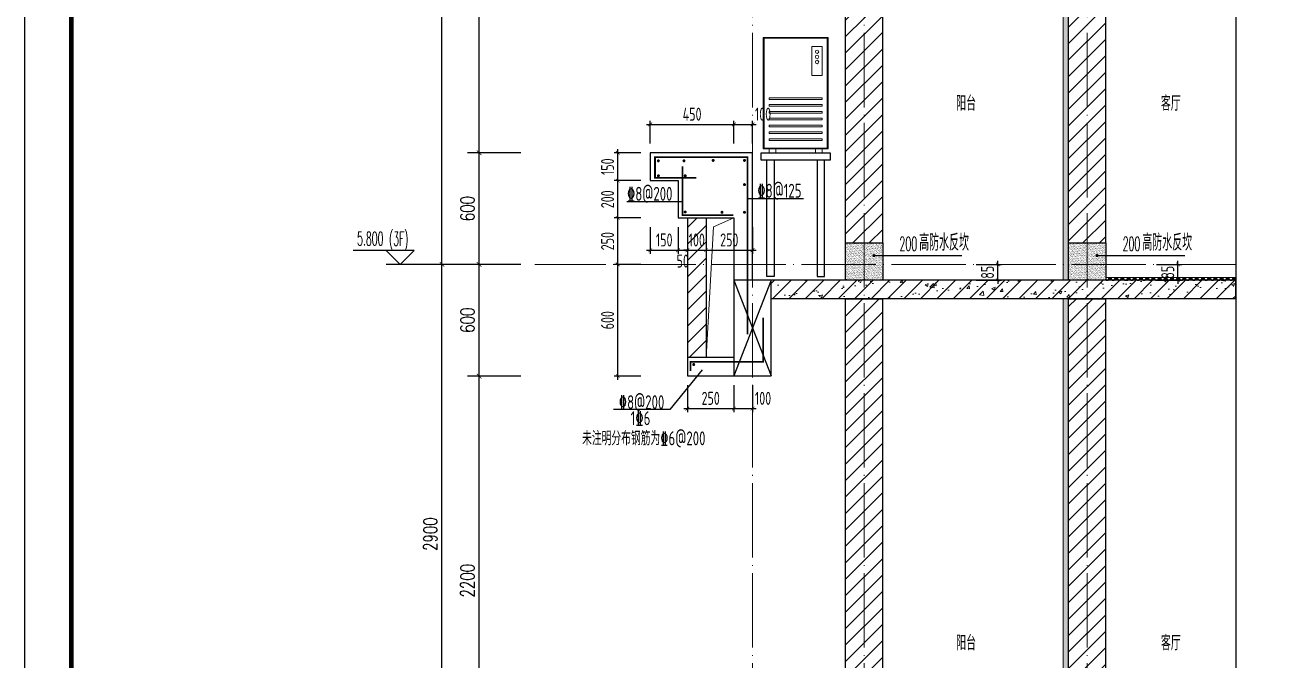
# Model space of a CAD drawing. Extents: x -668857 to 143095, y -247466 to 228182.
# Drawn here: x 36535 to 43226, y 156256 to 159671 of the extents above; entities that cross this region are included whole.
import ezdxf

# ---------------------------------------------------------------- set-up
doc = ezdxf.new("R2010")
doc.units = 0
doc.header["$LTSCALE"] = 1000
doc.linetypes.add('DOTE', pattern=[2.42, 2, -0.2, 0.02, -0.2])
doc.layers.get('0').update_dxf_attribs({"linetype": 'CONTINUOUS'})
doc.layers.get('DEFPOINTS').update_dxf_attribs({"linetype": 'CONTINUOUS'})
for name, color, linetype in [('DIM', 2, 'CONTINUOUS'), ('DIM_ELEV', 3, 'CONTINUOUS'), ('DIM_IDEN', 67, 'CONTINUOUS'), ('DIM_SYMB', 3, 'CONTINUOUS'), ('PUB_DIM', 3, 'CONTINUOUS'), ('PUB_TEXT', 2, 'CONTINUOUS'), ('REIN', 6, 'CONTINUOUS'), ('S-大样-砼线', 7, 'CONTINUOUS'), ('S-引出线', 40, 'CONTINUOUS'), ('TEXT', 2, 'CONTINUOUS'), ('WALL', 5, 'CONTINUOUS'), ('yichutu', 7, 'CONTINUOUS'), ('空调外机', 8, 'CONTINUOUS'), ('立面-看线', 251, 'CONTINUOUS')]:
    doc.layers.add(name, color=color, linetype=linetype)
for name, color, linetype, lineweight in [('DOTE', 19, 'DOTE', 9), ('PUB_HATCH', 8, 'CONTINUOUS', 9), ('图框', 9, 'CONTINUOUS', 18), ('平面-空调室外机', 143, 'CONTINUOUS', 9), ('立面-洞口示意', 152, 'CONTINUOUS', 13)]:
    doc.layers.add(name, color=color, linetype=linetype, lineweight=lineweight)
doc.styles.add('_TCH_DIM', font='SIMPLEX.shx', dxfattribs={"width": 0.7, "bigfont": 'GBCBIG.shx'})
doc.styles.add('_TCH_DIM_T3', font='SIMPLEX', dxfattribs={"width": 0.705882, "bigfont": 'GBCBIG'})
doc.styles.add('DIM_FONT_T3', font='SIMPLEX', dxfattribs={"width": 0.705882, "bigfont": 'GBCBIG'})
doc.styles.add('TSSD_DIMENSION', font='Tssdeng.shx', dxfattribs={"width": 0.7, "bigfont": 'tssdchn.shx'})
doc.styles.add('TSSD_REIN', font='tssdeng.shx', dxfattribs={"width": 0.7, "height": 300, "bigfont": 'tssdchn.shx'})
doc.dimstyles.new('_TCH_ARCH&&25', dxfattribs={"dimtxt": 74.375, "dimasz": 25, "dimexe": 62.5, "dimexo": 75, "dimgap": 25, "dimtad": 1, "dimdec": 0, "dimzin": 0, "dimdsep": 46, "dimtxsty": '_TCH_DIM_T3', "dimblk": 'ARCHTICK', "dimcen": 0.09, "dimclrt": 7, "dimazin": 0, "dimtfac": 1, "dimtdec": 0, "dimtix": 1, "dimtmove": 2, "dimatfit": 3, "dimldrblk": 'ARCHTICK', "dimfxl": 0, "dimtolj": 1, "dimtzin": 0, "dimarcsym": 0})
doc.dimstyles.new('TSSD_20_20', dxfattribs={"dimtxt": 60, "dimasz": 20, "dimexe": 20, "dimexo": 50, "dimgap": 20, "dimtad": 1, "dimdec": 0, "dimzin": 0, "dimdsep": 46, "dimtxsty": 'TSSD_DIMENSION', "dimblk": 'ARCHTICK', "dimblk1": 'ARCHTICK', "dimblk2": 'ARCHTICK', "dimcen": 0, "dimdle": 20, "dimclrt": 7, "dimadec": 0, "dimazin": 0, "dimtfac": 1, "dimtdec": 0, "dimtix": 1, "dimtmove": 2, "dimatfit": 3, "dimfxl": 0, "dimtolj": 1, "dimtzin": 0, "dimarcsym": 0})
pattern_1 = [(45, (-956095.346, 321071.136), (-44.1941915, 44.1941915), [])]

# ---------------------------------------------------------------- blocks, each defined once
blk = doc.blocks.new('GFDDDDRG')
at = {"layer": '图框'}
blk.add_lwpolyline([(923310, -107437), (923310, -159999), (893610, -159999), (893610, -107437)], close=True, dxfattribs=at)
blk.add_lwpolyline([(923310, -107437), (923310, -159999), (893610, -159999), (893610, -107437)], close=True, dxfattribs=at)
at = {"layer": '图框', "const_width": 50}
blk.add_lwpolyline([(894110, -159499), (922810, -159499), (922810, -108687), (894110, -108687)], close=True, dxfattribs=at)
blk = doc.blocks.new('kongtiao')
for p, q in [((-338.7, 49), (-338.7, -550.8)), ((11, 49), (-338.7, 49)), ((-334.1, 44.4), (-334.1, -546.2)), ((6.4, 44.4), (-334.1, 44.4)), ((6.4, -546.2), (6.4, 44.4)), ((11, -550.8), (11, 49)), ((-76.2, -0.5), (-76.2, -156.5)), ((-21.1, -0.5), (-76.2, -0.5)), ((-21.1, -156.5), (-21.1, -0.5)), ((-76.2, -156.5), (-21.1, -156.5)), ((-338.7, -550.8), (11, -550.8)), ((-334.1, -546.2), (6.4, -546.2)), ((-306.6, -550.8), (-306.6, -571.2)), ((-306.6, -571.2), (-269.8, -571.2)), ((-269.8, -571.2), (-269.8, -550.8)), ((-57.9, -571.2), (-57.9, -550.8)), ((-21.1, -571.2), (-57.9, -571.2)), ((-21.1, -550.8), (-21.1, -571.2))]:
    blk.add_line(p, q)
for points in [[(-306.6, -275.4), (-21.1, -275.4), (-21.1, -284.6), (-306.6, -284.6)], [(-306.6, -312.1), (-21.1, -312.1), (-21.1, -321.3), (-306.6, -321.3)], [(-306.6, -348.8), (-21.1, -348.8), (-21.1, -358), (-306.6, -358)], [(-306.6, -385.6), (-21.1, -385.6), (-21.1, -394.7), (-306.6, -394.7)], [(-306.6, -422.3), (-21.1, -422.3), (-21.1, -431.5), (-306.6, -431.5)], [(-306.6, -459), (-21.1, -459), (-21.1, -468.2), (-306.6, -468.2)], [(-306.6, -495.7), (-21.1, -495.7), (-21.1, -504.9), (-306.6, -504.9)]]:
    blk.add_lwpolyline(points, close=True)
for centre in [(-48.7, -28), (-48.7, -55.6), (-48.7, -83.1)]:
    blk.add_circle(centre, 9.18)
blk = doc.blocks.new('yct-1051-594-26275-14850-25-1002.0')
at = {"layer": 'yichutu', "color": 7}
blk.add_lwpolyline([(0, 0), (0, 14850), (26275, 14850), (26275, 0)], close=True, dxfattribs=at)
blk = doc.blocks.new('_ArchTick')
at = {"color": 0, "linetype": 'ByBlock', "const_width": 0.15}
blk.add_lwpolyline([(-0.5, -0.5), (0.5, 0.5)], dxfattribs=at)
blk = doc.blocks.new('*D2780')
at = {"layer": 'DEFPOINTS', "color": 0}
for p in [(40348, 159135.6), (39898, 158983.3), (40348, 158983.3)]:
    blk.add_point(p, dxfattribs=at)
at = {"layer": 'DIM', "color": 0, "lineweight": -2}
for p, q in [((39878, 159135.6), (40368, 159135.6)), ((39898, 159033.3), (39898, 159155.6)), ((40348, 159033.3), (40348, 159155.6))]:
    blk.add_line(p, q, dxfattribs=at)
at = {"layer": 'DIM', "color": 0, "lineweight": -2, "xscale": 20, "yscale": 20, "zscale": 20, "rotation": 180}
blk.add_blockref('_ArchTick', (39898, 159135.6), dxfattribs=at)
at = {"layer": 'DIM', "color": 0, "lineweight": -2, "xscale": 20, "yscale": 20, "zscale": 20}
blk.add_blockref('_ArchTick', (40348, 159135.6), dxfattribs=at)
at = {"layer": 'DIM', "color": 7, "insert": (40123, 159190.6), "char_height": 70, "attachment_point": 5, "style": 'TSSD_DIMENSION'}
blk.add_mtext('\\A1;450', dxfattribs=at)
blk = doc.blocks.new('*D2781')
at = {"layer": 'DEFPOINTS', "color": 0}
for p in [(40448, 159135.6), (40348, 158983.3), (40448, 158983.3)]:
    blk.add_point(p, dxfattribs=at)
at = {"layer": 'DIM', "color": 0, "lineweight": -2}
for p, q in [((40328, 159135.6), (40468, 159135.6)), ((40348, 159033.3), (40348, 159155.6)), ((40448, 159033.3), (40448, 159155.6))]:
    blk.add_line(p, q, dxfattribs=at)
at = {"layer": 'DIM', "color": 0, "lineweight": -2, "xscale": 20, "yscale": 20, "zscale": 20, "rotation": 180}
blk.add_blockref('_ArchTick', (40348, 159135.6), dxfattribs=at)
at = {"layer": 'DIM', "color": 0, "lineweight": -2, "xscale": 20, "yscale": 20, "zscale": 20}
blk.add_blockref('_ArchTick', (40448, 159135.6), dxfattribs=at)
at = {"layer": 'DIM', "color": 7, "insert": (40504.4, 159190.6), "char_height": 70, "attachment_point": 5, "style": 'TSSD_DIMENSION'}
blk.add_mtext('\\A1;100', dxfattribs=at)
blk = doc.blocks.new('*D2782')
at = {"layer": 'DEFPOINTS', "color": 0}
for p in [(39898, 158633.2), (40048, 158633.2), (40048, 158459.5)]:
    blk.add_point(p, dxfattribs=at)
at = {"layer": 'DIM', "color": 0, "lineweight": -2}
for p, q in [((39898, 158583.2), (39898, 158439.5)), ((40048, 158583.2), (40048, 158439.5)), ((39878, 158459.5), (40068, 158459.5))]:
    blk.add_line(p, q, dxfattribs=at)
at = {"layer": 'DIM', "color": 0, "lineweight": -2, "xscale": 20, "yscale": 20, "zscale": 20, "rotation": 180}
blk.add_blockref('_ArchTick', (39898, 158459.5), dxfattribs=at)
at = {"layer": 'DIM', "color": 0, "lineweight": -2, "xscale": 20, "yscale": 20, "zscale": 20}
blk.add_blockref('_ArchTick', (40048, 158459.5), dxfattribs=at)
at = {"layer": 'DIM', "color": 7, "insert": (39973, 158514.5), "char_height": 70, "attachment_point": 5, "style": 'TSSD_DIMENSION'}
blk.add_mtext('\\A1;150', dxfattribs=at)
blk = doc.blocks.new('*D2783')
at = {"layer": 'DEFPOINTS', "color": 0}
for p in [(40048, 158633.2), (40098, 158633.2), (40098, 158459.5)]:
    blk.add_point(p, dxfattribs=at)
at = {"layer": 'DIM', "color": 0, "lineweight": -2}
for p, q in [((40048, 158583.2), (40048, 158439.5)), ((40098, 158583.2), (40098, 158439.5)), ((40028, 158459.5), (40118, 158459.5))]:
    blk.add_line(p, q, dxfattribs=at)
at = {"layer": 'DIM', "color": 0, "lineweight": -2, "xscale": 20, "yscale": 20, "zscale": 20, "rotation": 180}
blk.add_blockref('_ArchTick', (40048, 158459.5), dxfattribs=at)
at = {"layer": 'DIM', "color": 0, "lineweight": -2, "xscale": 20, "yscale": 20, "zscale": 20}
blk.add_blockref('_ArchTick', (40098, 158459.5), dxfattribs=at)
at = {"layer": 'DIM', "color": 7, "insert": (40073, 158401.2), "char_height": 70, "attachment_point": 5, "style": 'TSSD_DIMENSION'}
blk.add_mtext('\\A1;50', dxfattribs=at)
blk = doc.blocks.new('*D2784')
at = {"layer": 'DEFPOINTS', "color": 0}
for p in [(40098, 158633.2), (40198, 158633.2), (40198, 158459.5)]:
    blk.add_point(p, dxfattribs=at)
at = {"layer": 'DIM', "color": 0, "lineweight": -2}
for p, q in [((40098, 158583.2), (40098, 158439.5)), ((40198, 158583.2), (40198, 158439.5)), ((40098, 158459.5), (40078, 158459.5)), ((40098, 158459.5), (40198, 158459.5)), ((40198, 158459.5), (40218, 158459.5))]:
    blk.add_line(p, q, dxfattribs=at)
at = {"layer": 'DIM', "color": 0, "lineweight": -2, "xscale": 20, "yscale": 20, "zscale": 20}
blk.add_blockref('_ArchTick', (40098, 158459.5), dxfattribs=at)
at = {"layer": 'DIM', "color": 0, "lineweight": -2, "xscale": 20, "yscale": 20, "zscale": 20, "rotation": 180}
blk.add_blockref('_ArchTick', (40198, 158459.5), dxfattribs=at)
at = {"layer": 'DIM', "color": 7, "insert": (40148, 158514.5), "char_height": 70, "attachment_point": 5, "style": 'TSSD_DIMENSION'}
blk.add_mtext('\\A1;100', dxfattribs=at)
blk = doc.blocks.new('*D2785')
at = {"layer": 'DEFPOINTS', "color": 0}
for p in [(40198, 158633.2), (40448, 158633.2), (40448, 158459.5)]:
    blk.add_point(p, dxfattribs=at)
at = {"layer": 'DIM', "color": 0, "lineweight": -2}
for p, q in [((40198, 158583.2), (40198, 158439.5)), ((40448, 158583.2), (40448, 158439.5)), ((40178, 158459.5), (40468, 158459.5))]:
    blk.add_line(p, q, dxfattribs=at)
at = {"layer": 'DIM', "color": 0, "lineweight": -2, "xscale": 20, "yscale": 20, "zscale": 20, "rotation": 180}
blk.add_blockref('_ArchTick', (40198, 158459.5), dxfattribs=at)
at = {"layer": 'DIM', "color": 0, "lineweight": -2, "xscale": 20, "yscale": 20, "zscale": 20}
blk.add_blockref('_ArchTick', (40448, 158459.5), dxfattribs=at)
at = {"layer": 'DIM', "color": 7, "insert": (40323, 158514.5), "char_height": 70, "attachment_point": 5, "style": 'TSSD_DIMENSION'}
blk.add_mtext('\\A1;250', dxfattribs=at)
blk = doc.blocks.new('*D2786')
at = {"layer": 'DEFPOINTS', "color": 0}
for p in [(40098, 157783.2), (40348, 157783.2), (40348, 157608.2)]:
    blk.add_point(p, dxfattribs=at)
at = {"layer": 'DIM', "color": 0, "lineweight": -2}
for p, q in [((40098, 157733.2), (40098, 157588.2)), ((40348, 157733.2), (40348, 157588.2)), ((40078, 157608.2), (40368, 157608.2))]:
    blk.add_line(p, q, dxfattribs=at)
at = {"layer": 'DIM', "color": 0, "lineweight": -2, "xscale": 20, "yscale": 20, "zscale": 20, "rotation": 180}
blk.add_blockref('_ArchTick', (40098, 157608.2), dxfattribs=at)
at = {"layer": 'DIM', "color": 0, "lineweight": -2, "xscale": 20, "yscale": 20, "zscale": 20}
blk.add_blockref('_ArchTick', (40348, 157608.2), dxfattribs=at)
at = {"layer": 'DIM', "color": 7, "insert": (40223, 157663.2), "char_height": 70, "attachment_point": 5, "style": 'TSSD_DIMENSION'}
blk.add_mtext('\\A1;250', dxfattribs=at)
blk = doc.blocks.new('*D2787')
at = {"layer": 'DEFPOINTS', "color": 0}
for p in [(40348, 157783.2), (40448, 157783.2), (40448, 157608.2)]:
    blk.add_point(p, dxfattribs=at)
at = {"layer": 'DIM', "color": 0, "lineweight": -2}
for p, q in [((40348, 157733.2), (40348, 157588.2)), ((40448, 157733.2), (40448, 157588.2)), ((40328, 157608.2), (40468, 157608.2))]:
    blk.add_line(p, q, dxfattribs=at)
at = {"layer": 'DIM', "color": 0, "lineweight": -2, "xscale": 20, "yscale": 20, "zscale": 20, "rotation": 180}
blk.add_blockref('_ArchTick', (40348, 157608.2), dxfattribs=at)
at = {"layer": 'DIM', "color": 0, "lineweight": -2, "xscale": 20, "yscale": 20, "zscale": 20}
blk.add_blockref('_ArchTick', (40448, 157608.2), dxfattribs=at)
at = {"layer": 'DIM', "color": 7, "insert": (40504.5, 157663.2), "char_height": 70, "attachment_point": 5, "style": 'TSSD_DIMENSION'}
blk.add_mtext('\\A1;100', dxfattribs=at)
blk = doc.blocks.new('*D2788')
at = {"layer": 'DEFPOINTS', "color": 0}
for p in [(39723.4, 158983.3), (39898, 158983.3), (39898, 158833.3)]:
    blk.add_point(p, dxfattribs=at)
at = {"layer": 'DIM', "color": 0, "lineweight": -2}
for p, q in [((39848, 158983.3), (39703.4, 158983.3)), ((39723.4, 158813.3), (39723.4, 159003.3)), ((39848, 158833.3), (39703.4, 158833.3))]:
    blk.add_line(p, q, dxfattribs=at)
at = {"layer": 'DIM', "color": 0, "lineweight": -2, "xscale": 20, "yscale": 20, "zscale": 20}
for p, rotation in [((39723.4, 158983.3), 90), ((39723.4, 158833.3), 270)]:
    blk.add_blockref('_ArchTick', p, dxfattribs=dict(at, rotation=rotation))
at = {"layer": 'DIM', "color": 7, "insert": (39668.4, 158908.3), "char_height": 70, "attachment_point": 5, "rotation": 90, "style": 'TSSD_DIMENSION'}
blk.add_mtext('\\A1;150', dxfattribs=at)
blk = doc.blocks.new('*D2789')
at = {"layer": 'DEFPOINTS', "color": 0}
for p in [(39723.4, 158833.3), (39898, 158833.3), (39898, 158633.3)]:
    blk.add_point(p, dxfattribs=at)
at = {"layer": 'DIM', "color": 0, "lineweight": -2}
for p, q in [((39723.4, 158613.3), (39723.4, 158853.3)), ((39848, 158833.3), (39703.4, 158833.3)), ((39848, 158633.3), (39703.4, 158633.3))]:
    blk.add_line(p, q, dxfattribs=at)
at = {"layer": 'DIM', "color": 0, "lineweight": -2, "xscale": 20, "yscale": 20, "zscale": 20}
for p, rotation in [((39723.4, 158833.3), 90), ((39723.4, 158633.3), 270)]:
    blk.add_blockref('_ArchTick', p, dxfattribs=dict(at, rotation=rotation))
at = {"layer": 'DIM', "color": 7, "insert": (39668.4, 158733.3), "char_height": 70, "attachment_point": 5, "rotation": 90, "style": 'TSSD_DIMENSION'}
blk.add_mtext('\\A1;200', dxfattribs=at)
blk = doc.blocks.new('*D2790')
at = {"layer": 'DEFPOINTS', "color": 0}
for p in [(39723.4, 158633.3), (39898, 158633.3), (39898, 158383.2)]:
    blk.add_point(p, dxfattribs=at)
at = {"layer": 'DIM', "color": 0, "lineweight": -2}
for p, q in [((39723.4, 158363.2), (39723.4, 158653.3)), ((39848, 158633.3), (39703.4, 158633.3)), ((39848, 158383.2), (39703.4, 158383.2))]:
    blk.add_line(p, q, dxfattribs=at)
at = {"layer": 'DIM', "color": 0, "lineweight": -2, "xscale": 20, "yscale": 20, "zscale": 20}
for p, rotation in [((39723.4, 158633.3), 90), ((39723.4, 158383.2), 270)]:
    blk.add_blockref('_ArchTick', p, dxfattribs=dict(at, rotation=rotation))
at = {"layer": 'DIM', "color": 7, "insert": (39668.4, 158508.2), "char_height": 70, "attachment_point": 5, "rotation": 90, "style": 'TSSD_DIMENSION'}
blk.add_mtext('\\A1;250', dxfattribs=at)
blk = doc.blocks.new('*D2791')
at = {"layer": 'DEFPOINTS', "color": 0}
for p in [(39723.4, 158383.2), (39898, 158383.2), (39898, 157783.2)]:
    blk.add_point(p, dxfattribs=at)
at = {"layer": 'DIM', "color": 0, "lineweight": -2}
for p, q in [((39848, 158383.2), (39703.4, 158383.2)), ((39723.4, 157763.2), (39723.4, 158403.2)), ((39848, 157783.2), (39703.4, 157783.2))]:
    blk.add_line(p, q, dxfattribs=at)
at = {"layer": 'DIM', "color": 0, "lineweight": -2, "xscale": 20, "yscale": 20, "zscale": 20}
for p, rotation in [((39723.4, 158383.2), 90), ((39723.4, 157783.2), 270)]:
    blk.add_blockref('_ArchTick', p, dxfattribs=dict(at, rotation=rotation))
at = {"layer": 'DIM', "color": 7, "insert": (39668.4, 158083.2), "char_height": 70, "attachment_point": 5, "rotation": 90, "style": 'TSSD_DIMENSION'}
blk.add_mtext('\\A1;600', dxfattribs=at)
blk = doc.blocks.new('*D2798')
at = {"layer": 'DEFPOINTS', "color": 0}
for p in [(41600.7, 158383.2), (41766.6, 158383.2), (41600.7, 158298.2)]:
    blk.add_point(p, dxfattribs=at)
at = {"layer": 'DIM', "color": 0, "lineweight": -2}
for p, q in [((41650.7, 158383.2), (41786.6, 158383.2)), ((41766.6, 158383.2), (41766.6, 158403.2)), ((41766.6, 158298.2), (41766.6, 158383.2)), ((41650.7, 158298.2), (41786.6, 158298.2)), ((41766.6, 158298.2), (41766.6, 158278.2))]:
    blk.add_line(p, q, dxfattribs=at)
at = {"layer": 'DIM', "color": 0, "lineweight": -2, "xscale": 20, "yscale": 20, "zscale": 20}
for p, rotation in [((41766.6, 158383.2), 270), ((41766.6, 158298.2), 90)]:
    blk.add_blockref('_ArchTick', p, dxfattribs=dict(at, rotation=rotation))
at = {"layer": 'DIM', "color": 7, "insert": (41711.6, 158340.7), "char_height": 70, "attachment_point": 5, "rotation": 90, "style": 'TSSD_DIMENSION'}
blk.add_mtext('\\A1;85', dxfattribs=at)
blk = doc.blocks.new('*D2799')
at = {"layer": 'DEFPOINTS', "color": 0}
for p in [(42570, 158383.2), (42735.9, 158383.2), (42570, 158298.2)]:
    blk.add_point(p, dxfattribs=at)
at = {"layer": 'DIM', "color": 0, "lineweight": -2}
for p, q in [((42620, 158383.2), (42755.9, 158383.2)), ((42735.9, 158383.2), (42735.9, 158403.2)), ((42735.9, 158298.2), (42735.9, 158383.2)), ((42620, 158298.2), (42755.9, 158298.2)), ((42735.9, 158298.2), (42735.9, 158278.2))]:
    blk.add_line(p, q, dxfattribs=at)
at = {"layer": 'DIM', "color": 0, "lineweight": -2, "xscale": 20, "yscale": 20, "zscale": 20}
for p, rotation in [((42735.9, 158383.2), 270), ((42735.9, 158298.2), 90)]:
    blk.add_blockref('_ArchTick', p, dxfattribs=dict(at, rotation=rotation))
at = {"layer": 'DIM', "color": 7, "insert": (42680.9, 158340.7), "char_height": 70, "attachment_point": 5, "rotation": 90, "style": 'TSSD_DIMENSION'}
blk.add_mtext('\\A1;85', dxfattribs=at)
blk = doc.blocks.new('*D2850')
at = {"layer": 'DEFPOINTS', "color": 0}
for p in [(38977.8, 157783.2), (39277.8, 157783.2), (39277.8, 155583.2)]:
    blk.add_point(p, dxfattribs=at)
at = {"layer": 'PUB_DIM', "color": 0, "lineweight": -2}
for p, q in [((39202.8, 157783.2), (38915.3, 157783.2)), ((38977.8, 155583.2), (38977.8, 157783.2)), ((39202.8, 155583.2), (38915.3, 155583.2))]:
    blk.add_line(p, q, dxfattribs=at)
at = {"layer": 'PUB_DIM', "color": 0, "lineweight": -2, "xscale": 25, "yscale": 25, "zscale": 25}
for p, rotation in [((38977.8, 157783.2), 90), ((38977.8, 155583.2), 270)]:
    blk.add_blockref('_ArchTick', p, dxfattribs=dict(at, rotation=rotation))
at = {"layer": 'PUB_DIM', "color": 7, "insert": (38915.6, 156683.2), "char_height": 74.38, "attachment_point": 5, "rotation": 90, "style": '_TCH_DIM_T3'}
blk.add_mtext('\\A1;2200', dxfattribs=at)
blk = doc.blocks.new('*D2851')
at = {"layer": 'DEFPOINTS', "color": 0}
for p in [(38977.8, 158383.2), (39277.8, 158383.2), (39277.8, 157783.2)]:
    blk.add_point(p, dxfattribs=at)
at = {"layer": 'PUB_DIM', "color": 0, "lineweight": -2}
for p, q in [((39202.8, 158383.2), (38915.3, 158383.2)), ((38977.8, 157783.2), (38977.8, 158383.2)), ((39202.8, 157783.2), (38915.3, 157783.2))]:
    blk.add_line(p, q, dxfattribs=at)
at = {"layer": 'PUB_DIM', "color": 0, "lineweight": -2, "xscale": 25, "yscale": 25, "zscale": 25}
for p, rotation in [((38977.8, 158383.2), 90), ((38977.8, 157783.2), 270)]:
    blk.add_blockref('_ArchTick', p, dxfattribs=dict(at, rotation=rotation))
at = {"layer": 'PUB_DIM', "color": 7, "insert": (38915.6, 158083.2), "char_height": 74.38, "attachment_point": 5, "rotation": 90, "style": '_TCH_DIM_T3'}
blk.add_mtext('\\A1;600', dxfattribs=at)
blk = doc.blocks.new('*D2852')
at = {"layer": 'DEFPOINTS', "color": 0}
for p in [(38977.8, 158983.3), (39277.8, 158983.3), (39277.8, 158383.2)]:
    blk.add_point(p, dxfattribs=at)
at = {"layer": 'PUB_DIM', "color": 0, "lineweight": -2}
for p, q in [((39202.8, 158983.3), (38915.3, 158983.3)), ((38977.8, 158383.2), (38977.8, 158983.3)), ((39202.8, 158383.2), (38915.3, 158383.2))]:
    blk.add_line(p, q, dxfattribs=at)
at = {"layer": 'PUB_DIM', "color": 0, "lineweight": -2, "xscale": 25, "yscale": 25, "zscale": 25}
for p, rotation in [((38977.8, 158983.3), 90), ((38977.8, 158383.2), 270)]:
    blk.add_blockref('_ArchTick', p, dxfattribs=dict(at, rotation=rotation))
at = {"layer": 'PUB_DIM', "color": 7, "insert": (38915.6, 158683.2), "char_height": 74.38, "attachment_point": 5, "rotation": 90, "style": '_TCH_DIM_T3'}
blk.add_mtext('\\A1;600', dxfattribs=at)
blk = doc.blocks.new('*D2853')
at = {"layer": 'DEFPOINTS', "color": 0}
for p in [(38977.8, 160683.2), (39277.8, 160683.2), (39277.8, 158983.3)]:
    blk.add_point(p, dxfattribs=at)
at = {"layer": 'PUB_DIM', "color": 0, "lineweight": -2}
for p, q in [((39202.8, 160683.2), (38915.3, 160683.2)), ((38977.8, 158983.3), (38977.8, 160683.2)), ((39202.8, 158983.3), (38915.3, 158983.3))]:
    blk.add_line(p, q, dxfattribs=at)
at = {"layer": 'PUB_DIM', "color": 0, "lineweight": -2, "xscale": 25, "yscale": 25, "zscale": 25}
for p, rotation in [((38977.8, 160683.2), 90), ((38977.8, 158983.3), 270)]:
    blk.add_blockref('_ArchTick', p, dxfattribs=dict(at, rotation=rotation))
at = {"layer": 'PUB_DIM', "color": 7, "insert": (38915.6, 159833.2), "char_height": 74.38, "attachment_point": 5, "rotation": 90, "style": '_TCH_DIM_T3'}
blk.add_mtext('\\A1;1700', dxfattribs=at)
blk = doc.blocks.new('*D2867')
at = {"layer": 'DEFPOINTS', "color": 0}
for p in [(38777.8, 158383.2), (39277.8, 158383.2), (39277.8, 155483.2)]:
    blk.add_point(p, dxfattribs=at)
at = {"layer": 'PUB_DIM', "color": 0, "lineweight": -2}
for p, q in [((39202.8, 158383.2), (38715.3, 158383.2)), ((38777.8, 155483.2), (38777.8, 158383.2)), ((39202.8, 155483.2), (38715.3, 155483.2))]:
    blk.add_line(p, q, dxfattribs=at)
at = {"layer": 'PUB_DIM', "color": 0, "lineweight": -2, "xscale": 25, "yscale": 25, "zscale": 25}
for p, rotation in [((38777.8, 158383.2), 90), ((38777.8, 155483.2), 270)]:
    blk.add_blockref('_ArchTick', p, dxfattribs=dict(at, rotation=rotation))
at = {"layer": 'PUB_DIM', "color": 7, "insert": (38715.6, 156933.2), "char_height": 74.38, "attachment_point": 5, "rotation": 90, "style": '_TCH_DIM_T3'}
blk.add_mtext('\\A1;2900', dxfattribs=at)
blk = doc.blocks.new('*D2868')
at = {"layer": 'DEFPOINTS', "color": 0}
for p in [(38777.8, 161283.2), (39277.8, 161283.2), (39277.8, 158383.2)]:
    blk.add_point(p, dxfattribs=at)
at = {"layer": 'PUB_DIM', "color": 0, "lineweight": -2}
for p, q in [((39202.8, 161283.2), (38715.3, 161283.2)), ((38777.8, 158383.2), (38777.8, 161283.2)), ((39202.8, 158383.2), (38715.3, 158383.2))]:
    blk.add_line(p, q, dxfattribs=at)
at = {"layer": 'PUB_DIM', "color": 0, "lineweight": -2, "xscale": 25, "yscale": 25, "zscale": 25}
for p, rotation in [((38777.8, 161283.2), 90), ((38777.8, 158383.2), 270)]:
    blk.add_blockref('_ArchTick', p, dxfattribs=dict(at, rotation=rotation))
at = {"layer": 'PUB_DIM', "color": 7, "insert": (38715.6, 159833.2), "char_height": 74.38, "attachment_point": 5, "rotation": 90, "style": '_TCH_DIM_T3'}
blk.add_mtext('\\A1;2900', dxfattribs=at)
blk = doc.blocks.new('20210810.12105273')
at = {"layer": 'REIN', "const_width": 9}
for points in [[(67788.7, -102597.6), (67566.6, -102597.6), (67566.6, -102486.3), (68064.3, -102486.3), (68064.3, -103438.9)], [(67714.9, -102534.6), (67714.9, -102798.3), (67987.2, -102798.3)], [(67756.7, -103636.2), (67756.7, -103585.8), (68148.8, -103585.8), (68148.8, -103348.9)]]:
    blk.add_lwpolyline(points, dxfattribs=at)
at = {"layer": 'REIN', "const_width": 8}
for points in [[(67580.8, -102505.9, 1), (67588.8, -102505.9, 1)], [(67718.3, -102505.9, 1), (67726.3, -102505.9, 1)], [(67875.2, -102503.6, 1), (67883.2, -102503.6, 1)], [(68043.7, -102503.6, 1), (68051.7, -102503.6, 1)], [(67580.8, -102586.3, 1), (67588.8, -102586.3, 1)], [(67725, -102586.3, 1), (67733, -102586.3, 1)], [(68043.7, -102633.7, 1), (68051.7, -102633.7, 1)], [(67725, -102781, 1), (67733, -102781, 1)], [(67922.9, -102782.5, 1), (67930.9, -102782.5, 1)], [(68043.7, -102782.5, 1), (68051.7, -102782.5, 1)], [(67770.7, -103600.9, 1), (67778.7, -103600.9, 1)]]:
    blk.add_lwpolyline(points, format="xyb", close=True, dxfattribs=at)
at = {"layer": 'S-大样-砼线'}
for p, q in [((67991, -103147.4), (68191, -103662.4)), ((68191, -103147.4), (67991, -103662.4))]:
    blk.add_line(p, q, dxfattribs=at)
blk.add_lwpolyline([(68191, -103147.4), (67991, -103147.4), (67991, -103662.4), (68191, -103662.4)], close=True, dxfattribs=at)
at = {"layer": 'S-引出线'}
for p, q in [((67414.8, -102724.7), (67714.9, -102724.7)), ((68064.3, -102708.3), (68364.4, -102708.3))]:
    blk.add_line(p, q, dxfattribs=at)
blk.add_lwpolyline([(67820.4, -103630), (67646.7, -103843.4), (67343.7, -103843.4)], dxfattribs=at)
at = {"layer": 'TEXT', "style": 'TSSD_REIN', "width": 0.7}
for s, p in [('%%1328@200', (67415.6, -102720.6)), ('%%1328@125', (68116.4, -102704.2)), ('%%1328@200', (67371.7, -103840.7)), ('1%%1326', (67435.5, -103926.9)), ('未注明分布钢筋为%%1326@200', (67174.6, -104035))]:
    blk.add_text(s, height=75, rotation=0, dxfattribs=at).set_placement(p)

msp = doc.modelspace()

# ---------------------------------------------------------------- hatches: boundary and pattern name
at = {"layer": 'PUB_HATCH'}
h = msp.add_hatch(dxfattribs=at)
h.set_pattern_fill('普通砖', color=256, scale=25, style=0)
h.set_pattern_definition(pattern_1)
h.paths.add_polyline_path([(41147.99, 158498.23), (41147.99, 161098.23), (40947.99, 161098.23), (40947.99, 158498.23)])
h = msp.add_hatch(dxfattribs=at)
h.set_pattern_fill('普通砖', color=256, scale=25, style=0)
h.set_pattern_definition(pattern_1)
h.paths.add_polyline_path([(42347.99, 158498.23), (42347.99, 161098.23), (42147.99, 161098.23), (42147.99, 158498.23)])
h = msp.add_hatch(dxfattribs=at)
h.set_pattern_fill('普通砖', color=256, scale=25, style=0)
h.set_pattern_definition(pattern_1)
h.paths.add_polyline_path([(40197.99, 158633.23), (40097.99, 158633.23), (40097.99, 157883.26), (40197.99, 157883.26)])
h = msp.add_hatch(dxfattribs=at)
h.set_pattern_fill('钢筋混凝土', color=256, scale=25, style=0)
h.set_pattern_definition([(45, (-956095.346, 321026.26), (-44.194174, 44.194174), []), (50, (-956095.35, 321026.26), (179.315046, -15.688034), [18.75, -206.25]), (355, (-956095.35, 321026.26), (-34.687833, 188.048033), [15, -165]), (100.4514, (-956080.4, 321024.95), (144.627345, 172.359886), [15.935047, -175.285528]), (46.1842, (-956095.35, 321076.26), (266.81026, -41.379754), [28.125, -309.375]), (96.6356, (-956073.1, 321072.8), (233.665676, 243.52947), [23.90257, -262.92825]), (351.1842, (-956095.35, 321076.26), (233.66549, 243.52965), [22.5, -247.5]), (21, (-956070.35, 321063.76), (149.226763, -100.654723), [18.75, -206.25]), (326, (-956070.35, 321063.76), (60.828833, 181.28751), [15, -165]), (71.4514, (-956057.91, 321055.37), (210.055657, 80.632624), [15.935047, -175.285528]), (37.5, (-956095.346, 321026.26), (3.039964, 83.2234635), [0, -163, 0, -167.5, 0, -165.625]), (7.5, (-956095.35, 321026.26), (65.767384, 98.602928), [0, -95.5, 0, -159.25, 0, -63.125]), (327.5, (-956151.096, 321026.26), (133.455609, -5.638718), [0, -62.5, 0, -195, 0, -258.75]), (317.5, (-956176.1, 321026.26), (145.796542, 25.026246), [0, -81.25, 0, -129.5, 0, -183.75])])
h.paths.add_polyline_path([(40547.99, 158298.23), (40547.99, 158198.23), (43046.51, 158198.23), (43046.51, 158298.23)])
h = msp.add_hatch(dxfattribs=at)
h.set_pattern_fill('普通砖', color=256, scale=25, style=0)
h.set_pattern_definition(pattern_1)
h.paths.add_polyline_path([(41147.99, 155598.23), (41147.99, 158198.23), (40947.99, 158198.23), (40947.99, 155598.23)])
h = msp.add_hatch(dxfattribs=at)
h.set_pattern_fill('普通砖', color=256, scale=25, style=0)
h.set_pattern_definition(pattern_1)
h.paths.add_polyline_path([(42347.99, 155598.23), (42347.99, 158198.23), (42147.99, 158198.23), (42147.99, 155598.23)])
at = {"layer": '立面-看线'}
h = msp.add_hatch(dxfattribs=at)
h.set_pattern_fill('HONEY', color=256, scale=7, angle=90)
h.set_pattern_definition([(90, (427509.938, -642870.014), (-9.623705, 16.66875), [11.1125, -22.225]), (210, (427509.938, -642870.014), (-9.62370845, -16.66874801), [11.1125, -22.225]), (150, (427509.938, -642870.014), (-19.24741345, 1.99e-06), [-22.225, 11.1125])])
edge = h.paths.add_edge_path()
edge.add_line((42120.67, 158298.23), (42147.99, 158298.23))
edge.add_line((42147.99, 158298.23), (42147.99, 161098.23))
edge.add_line((42147.99, 161098.23), (42117.99, 161098.23))
edge.add_line((42117.99, 161098.23), (42117.99, 158298.23))
h = msp.add_hatch(dxfattribs=at)
h.set_pattern_fill('碎沙', color=256, scale=4)
h.set_pattern_definition([(37.5, (-760105.2544, -227063.7266), (-0.32000626, 9.78826475), [0, -7.7216, 0, -8.636, 0, -8.255]), (7.5, (-760105.254, -227063.727), (8.99046566, 14.33650201), [0, -4.1656, 0, -6.9596, 0, -2.667]), (327.5, (-760111.503, -227063.727), (15.819847405, 0.02874369), [0, -2.54, 0, -9.144, 0, -11.938]), (317.5, (-760111.503, -227063.727), (15.27112905, 4.45858647), [0, -1.27, 0, -5.9944, 0, -6.858])])
h.paths.add_polyline_path([(40947.99, 158298.23), (41147.99, 158298.23), (41147.99, 158498.23), (40947.99, 158498.23)])
h = msp.add_hatch(dxfattribs=at)
h.set_pattern_fill('碎沙', color=256, scale=4)
h.set_pattern_definition([(37.5, (-758905.2544, -227063.7266), (-0.32000626, 9.78826475), [0, -7.7216, 0, -8.636, 0, -8.255]), (7.5, (-758905.254, -227063.727), (8.99046566, 14.33650201), [0, -4.1656, 0, -6.9596, 0, -2.667]), (327.5, (-758911.503, -227063.727), (15.819847405, 0.02874369), [0, -2.54, 0, -9.144, 0, -11.938]), (317.5, (-758911.503, -227063.727), (15.27112905, 4.45858647), [0, -1.27, 0, -5.9944, 0, -6.858])])
h.paths.add_polyline_path([(42147.99, 158298.23), (42347.99, 158298.23), (42347.99, 158498.23), (42147.99, 158498.23)])
h = msp.add_hatch(dxfattribs=at)
h.set_pattern_fill('HONEY', color=256, scale=7)
h.set_pattern_definition([(0, (-759001.284, -227063.727), (16.66875, 9.623705), [11.1125, -22.225]), (120, (-759001.284, -227063.727), (-16.66874801, 9.62370845), [11.1125, -22.225]), (60, (-759001.284, -227063.727), (1.99e-06, 19.24741345), [-22.225, 11.1125])])
h.paths.add_polyline_path([(43046.51, 158313.23), (42347.99, 158313.23), (42347.99, 158298.23), (43046.51, 158298.23)])
h = msp.add_hatch(dxfattribs=at)
h.set_pattern_fill('HONEY', color=256, scale=7, angle=90)
h.set_pattern_definition([(90, (427509.938, -645770.014), (-9.623705, 16.66875), [11.1125, -22.225]), (210, (427509.938, -645770.014), (-9.62370845, -16.66874801), [11.1125, -22.225]), (150, (427509.938, -645770.014), (-19.24741345, 1.99e-06), [-22.225, 11.1125])])
edge = h.paths.add_edge_path()
edge.add_line((42120.67, 155398.23), (42147.99, 155398.23))
edge.add_line((42147.99, 155398.23), (42147.99, 158198.23))
edge.add_line((42147.99, 158198.23), (42117.99, 158198.23))
edge.add_line((42117.99, 158198.23), (42117.99, 155398.23))

# ---------------------------------------------------------------- linework, layer by layer
at = {"layer": 'DIM_ELEV', "color": 1}
for p, q in [((38627.79, 158458.23), (38299.79, 158458.23)), ((38552.79, 158383.23), (38477.79, 158458.23)), ((38552.79, 158383.23), (38627.79, 158458.23)), ((38977.79, 158383.23), (38477.79, 158383.23))]:
    msp.add_line(p, q, dxfattribs=at)
at = {"layer": 'DIM_IDEN'}
for p, q in [((41100.43, 158430.51), (41214.8, 158430.51)), ((41214.8, 158430.51), (41573.35, 158430.51)), ((42300.43, 158430.51), (42414.8, 158430.51)), ((42414.8, 158430.51), (42773.35, 158430.51))]:
    msp.add_line(p, q, dxfattribs=at)
at = {"layer": 'DIM_IDEN', "const_width": 8.33}
for points in [[(41096.26, 158430.51, 1), (41104.6, 158430.51, 1)], [(42296.26, 158430.51, 1), (42304.6, 158430.51, 1)]]:
    msp.add_lwpolyline(points, format="xyb", close=True, dxfattribs=at)
at = {"layer": 'DIM_SYMB'}
msp.add_lwpolyline([(43046.51, 170503.23), (43046.51, 160871.35), (43099.01, 160852.24), (42994.01, 160833.73), (43046.51, 160815.1), (43046.51, 151183.22)], dxfattribs=at)
at = {"layer": 'DOTE', "color": 1, "linetype": 'DOTE', "ltscale": 0.2}
for p, q in [((40447.99, 151483.22), (40447.99, 171083.23)), ((41047.99, 151483.22), (41047.99, 171083.23)), ((42247.99, 151483.22), (42247.99, 171083.23)), ((43046.51, 158383.23), (39277.79, 158383.23))]:
    msp.add_line(p, q, dxfattribs=at)
at = {"layer": 'PUB_HATCH', "color": 215}
for p, q in [((42117.99, 161098.23), (42117.99, 158298.23)), ((42347.99, 158313.23), (43046.51, 158313.23)), ((42117.99, 158198.23), (42117.99, 155398.23))]:
    msp.add_line(p, q, dxfattribs=at)
at = {"layer": 'WALL'}
for p, q in [((40947.99, 158498.23), (40947.99, 161098.23)), ((41147.99, 158498.23), (41147.99, 161098.23)), ((42147.99, 158498.23), (42147.99, 161098.23)), ((42347.99, 158498.23), (42347.99, 161098.23)), ((40447.99, 158983.26), (39897.99, 158983.26)), ((39897.99, 158983.26), (39897.99, 158833.26)), ((40447.99, 158298.23), (40447.99, 158983.26)), ((39897.99, 158833.26), (40047.99, 158833.26)), ((40047.99, 158833.26), (40047.99, 158633.23)), ((40047.99, 158633.23), (40347.99, 158633.23)), ((40097.99, 158633.23), (40097.99, 157883.26)), ((40197.99, 158633.23), (40197.99, 157883.26)), ((40347.99, 158633.23), (40347.99, 157883.26)), ((40947.99, 158498.23), (41147.99, 158498.23)), ((42147.99, 158498.23), (42347.99, 158498.23)), ((40547.99, 158298.23), (40447.99, 158298.23)), ((43046.51, 158298.23), (40547.99, 158298.23)), ((43046.51, 158198.23), (43046.51, 158298.23)), ((43046.51, 158198.23), (40547.99, 158198.23)), ((40547.99, 157783.3), (40547.99, 158198.23)), ((40947.99, 155598.23), (40947.99, 158198.23)), ((40947.99, 158198.23), (41147.99, 158198.23)), ((41147.99, 155598.23), (41147.99, 158198.23)), ((42147.99, 155598.23), (42147.99, 158198.23)), ((42147.99, 158198.23), (42347.99, 158198.23)), ((42347.99, 155598.23), (42347.99, 158198.23)), ((40347.99, 157883.26), (40097.99, 157883.26)), ((40097.99, 157883.26), (40097.99, 157783.3)), ((40097.99, 157783.3), (40547.99, 157783.3))]:
    msp.add_line(p, q, dxfattribs=at)
for points in [[(40947.99, 158498.23), (41147.99, 158498.23), (41147.99, 158298.23), (40947.99, 158298.23)], [(42147.99, 158498.23), (42347.99, 158498.23), (42347.99, 158298.23), (42147.99, 158298.23)]]:
    msp.add_lwpolyline(points, close=True, dxfattribs=at)
at = {"layer": '空调外机', "linetype": 'Continuous'}
msp.add_lwpolyline([(40865, 158943.22), (40495, 158943.22), (40495, 158983.22), (40865, 158983.22)], close=True, dxfattribs=at)
for points in [[(40565, 158943.22), (40565, 158318.23), (40525, 158318.23), (40525, 158943.22)], [(40795, 158943.22), (40795, 158318.23), (40835, 158318.23), (40835, 158943.22)]]:
    msp.add_lwpolyline(points, dxfattribs=at)
at = {"layer": '立面-洞口示意'}
msp.add_lwpolyline([(40197.99, 157883.26), (40238.99, 158585.33), (40347.99, 158633.26)], dxfattribs=at)

# ---------------------------------------------------------------- block references
at = {"xscale": 0.5, "yscale": 0.5, "zscale": 0.5}
msp.add_blockref('GFDDDDRG', (-410269.74, 227309.73), dxfattribs=at)
at = {"layer": 'TEXT'}
msp.add_blockref('20210810.12105273', (-27643.05, 261445.75), dxfattribs=at)
at = {"layer": 'yichutu', "rotation": 270}
msp.add_blockref('yct-1051-594-26275-14850-25-1002.0', (36535.15, 173591.25), dxfattribs=at)
at = {"layer": '平面-空调室外机'}
msp.add_blockref('kongtiao', (40843.84, 159554.38), dxfattribs=at)

# ---------------------------------------------------------------- texts
at = {"layer": 'PUB_TEXT'}
for s, height, style, width, p in [('阳台', 80, 'TSSD_REIN', 0.7, (41543.32, 159208.85)), ('客厅', 80, 'TSSD_REIN', 0.7, (42644.51, 159208.85)), ('200', 74.375, 'DIM_FONT_T3', 0.49827, (41238.18, 158456.76)), ('高防水反坎', 89.362, 'DIM_FONT_T3', 0.705882, (41344.06, 158456.76)), ('200', 74.375, 'DIM_FONT_T3', 0.49827, (42438.18, 158456.76)), ('高防水反坎', 89.362, 'DIM_FONT_T3', 0.705882, (42544.06, 158456.76)), ('阳台', 80, 'TSSD_REIN', 0.7, (41543.32, 156308.85)), ('客厅', 80, 'TSSD_REIN', 0.7, (42644.51, 156308.85))]:
    msp.add_text(s, height=height, dxfattribs=dict(at, style=style, width=width)).set_placement(p)
at = {"layer": 'PUB_TEXT', "color": 1, "style": '_TCH_DIM', "width": 0.494118}
for s, p in [('(3F)', (38493.84, 158483.25)), ('5.800', (38321.69, 158484.48))]:
    msp.add_text(s, height=74.375, dxfattribs=at).set_placement(p)

# ---------------------------------------------------------------- dimensions: what is measured, and where the dimension line sits
at = {"layer": 'DIM'}
for p1, p2, distance, picture, middle in [((39897.99, 158983.26), (40347.99, 158983.26), 152.32, '*D2780', (40122.99, 159190.59)), ((39897.99, 158833.26), (39897.99, 158983.26), 174.61, '*D2788', (39668.37, 158908.26)), ((39897.99, 158633.26), (39897.99, 158833.26), 174.61, '*D2789', (39668.37, 158733.26)), ((39897.99, 158383.23), (39897.99, 158633.26), 174.61, '*D2790', (39668.37, 158508.24)), ((39897.99, 158633.23), (40047.99, 158633.23), -173.71, '*D2782', (39972.99, 158514.52)), ((40097.99, 158633.23), (40197.99, 158633.23), -173.71, '*D2784', (40147.99, 158514.52)), ((40197.99, 158633.23), (40447.99, 158633.23), -173.71, '*D2785', (40322.99, 158514.52)), ((39897.99, 157783.23), (39897.99, 158383.23), 174.61, '*D2791', (39668.37, 158083.23)), ((41600.66, 158298.23), (41600.66, 158383.23), -165.96, '*D2798', (41711.62, 158340.73)), ((42569.98, 158298.23), (42569.98, 158383.23), -165.96, '*D2799', (42680.94, 158340.73)), ((40097.99, 157783.23), (40348.02, 157783.23), -175.06, '*D2786', (40223, 157663.17))]:
    dim = msp.add_aligned_dim(p1=p1, p2=p2, distance=distance, dimstyle='TSSD_20_20', override={"dimtxt": 70}, dxfattribs=at)
    dim.commit()
    dim.dimension.update_dxf_attribs({"geometry": picture, "text_midpoint": middle})
for base, p1, p2, angle, picture, middle in [((40447.99, 159135.59), (40347.99, 158983.26), (40447.99, 158983.26), 360, '*D2781', (40504.43, 159190.59)), ((40097.99, 158459.52), (40047.99, 158633.23), (40097.99, 158633.23), 360, '*D2783', (40072.99, 158401.18)), ((40448.02, 157608.17), (40348.02, 157783.23), (40448.02, 157783.23), 0, '*D2787', (40504.46, 157663.17))]:
    dim = msp.add_linear_dim(base=base, p1=p1, p2=p2, angle=angle, dimstyle='TSSD_20_20', override={"dimtxt": 70}, dxfattribs=at)
    dim.commit()
    dim.dimension.update_dxf_attribs({"geometry": picture, "text_midpoint": middle, "dimtype": 161})
at = {"layer": 'PUB_DIM'}
for p1, p2, distance, picture, middle in [((39277.79, 158383.23), (39277.79, 161283.23), 500, '*D2868', (38715.6, 159833.23)), ((39277.79, 158983.26), (39277.79, 160683.23), 300, '*D2853', (38915.6, 159833.24)), ((39277.79, 158383.23), (39277.79, 158983.26), 300, '*D2852', (38915.6, 158683.24)), ((39277.79, 155483.23), (39277.79, 158383.23), 500, '*D2867', (38715.6, 156933.23)), ((39277.79, 157783.23), (39277.79, 158383.23), 300, '*D2851', (38915.6, 158083.23)), ((39277.79, 155583.23), (39277.79, 157783.23), 300, '*D2850', (38915.6, 156683.23))]:
    dim = msp.add_aligned_dim(p1=p1, p2=p2, distance=distance, dimstyle='_TCH_ARCH&&25', dxfattribs=at)
    dim.commit()
    dim.dimension.update_dxf_attribs({"geometry": picture, "text_midpoint": middle})

doc.saveas('drawing.dxf')
